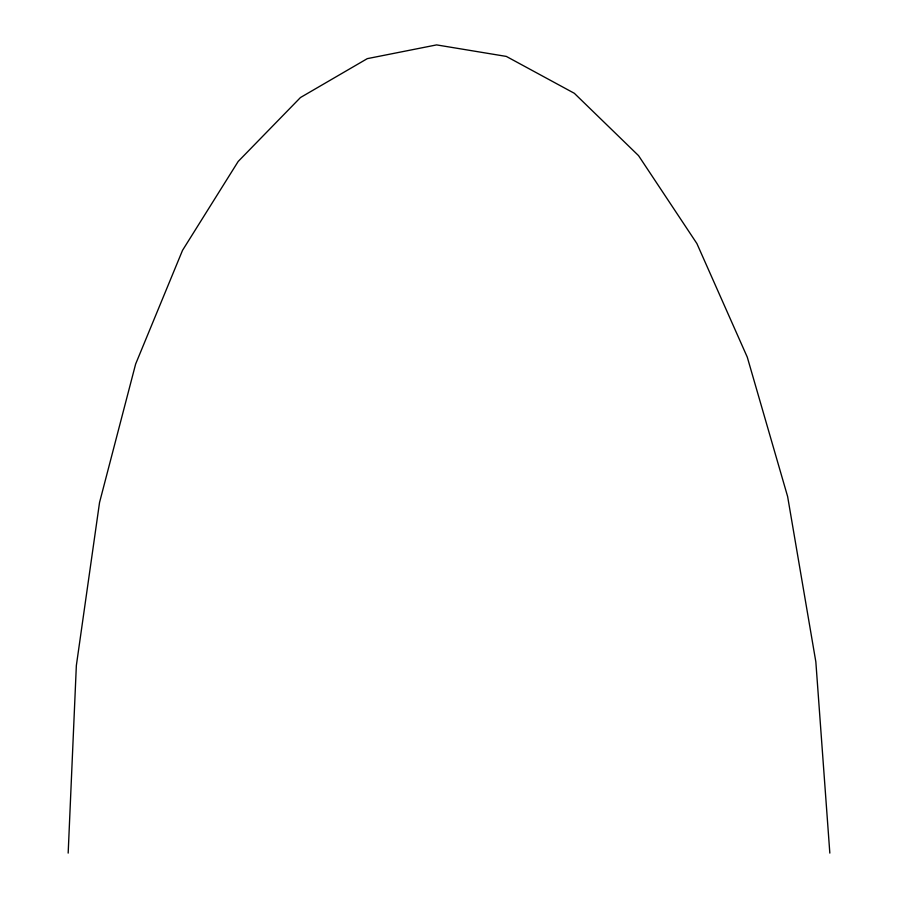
<?xml version="1.0" encoding="UTF-8"?>
<svg xmlns="http://www.w3.org/2000/svg" width="898" height="898" viewBox="0 0 898 898"><rect width="100%" height="100%" fill="white"/><g stroke="black" fill="none" stroke-linecap="round" stroke-linejoin="round"><path stroke-width="1.35" d="M68.169 853.1L76.352 665.53L99.543 502.487L135.632 364.049L182.53 250.34L238.172 161.472L300.46 97.534L367.304 58.639L436.619 44.9L506.326 56.417L574.327 93.291L638.545 155.635L696.893 243.56L747.282 357.157L787.625 496.538L815.844 661.826L829.831 853.1"/></g></svg>
